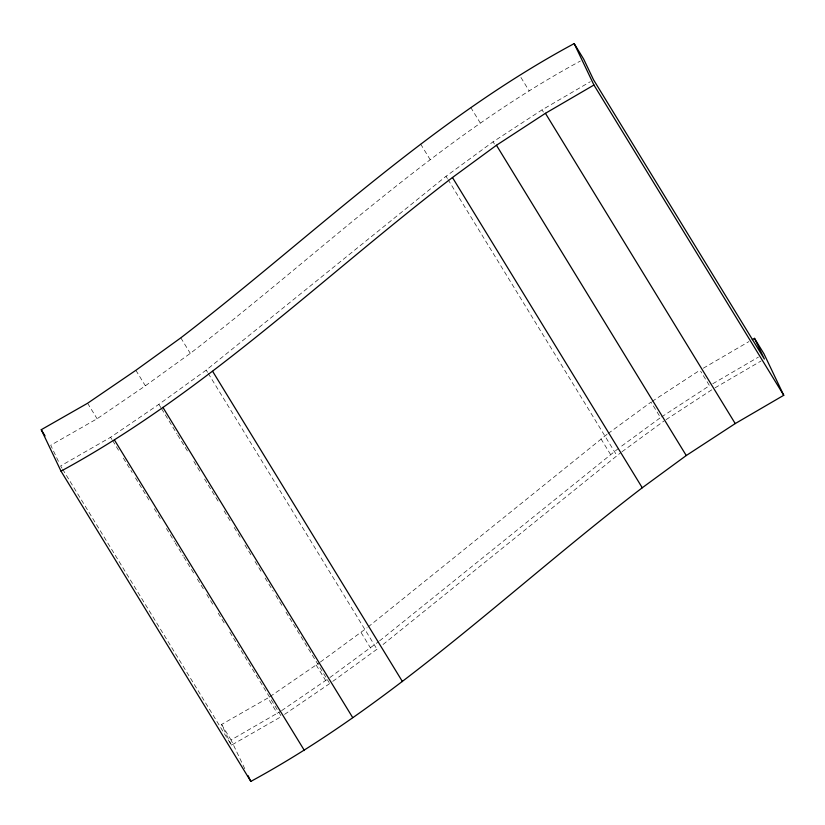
<?xml version="1.0" encoding="UTF-8"?>
<svg xmlns="http://www.w3.org/2000/svg" width="825" height="825" viewBox="0 0 825 825"><rect width="100%" height="100%" fill="white"/><g stroke="black" fill="none" stroke-linecap="round" stroke-linejoin="round"><path stroke-width="0.62" stroke-dasharray="4.12 3.09" d="M58.42 461.34L50.738 445.222L97.092 418.749L145.365 385.811L190.297 353.368C319.007 254.523 436.59 138.755 580.336 61.05M61.968 468.136L60.617 465.939L110.612 437.281L158.885 404.332L206.219 370.105L446.036 176.282L493.072 141.818L542.046 109.869L590.267 81.737M320.378 662.032L367.125 627.753M368.115 626.948L607.076 434.29M329.866 677.542L378.613 641.654M379.603 640.85L618.606 448.305M332.795 681.337L379.036 647.728M383.037 644.5L620.947 452.523M608.097 433.537L651.028 402.105L660.516 417.615L619.637 447.552M621.967 451.77L663.898 421.059M270.022 696.558L319.327 662.784M281.614 710.634L328.824 678.294M244.778 768.745L231.062 739.973L280.562 711.356M284.584 714.368L329.711 683.574M652.09 401.404L700.002 370.147M661.588 416.924L709.49 385.667L700.631 371.188M666.033 419.667L711.81 389.802M703.333 368.198L748.935 341.591M712.831 383.718L758.433 357.101M715.058 387.822L761.093 360.979M62.638 469.239L231.443 745.181L281.438 716.512L228.308 629.671M231.443 745.181L221.564 724.463L267.919 697.991L277.417 713.501M542.046 109.869L543.386 112.066M520.946 77.468L529.176 90.915M493.072 141.818L494.412 144.024M470.714 107.353L480.202 122.863M446.036 176.282L447.377 178.478M448.047 179.582L616.863 455.524M420.626 144.024L430.114 159.545M600.94 438.776L610.438 454.297M206.219 370.105L207.56 372.302M208.23 373.405L377.046 649.347M180.809 337.848L190.297 353.368M361.123 632.6L370.611 648.12M158.885 404.332L160.896 407.632M161.576 408.736L177.045 434.022M177.715 435.115L188.471 452.708M193.854 461.505L201.248 473.591M204.61 479.088L219.409 503.281M224.122 510.974L230.845 521.967M234.207 527.464L241.601 539.56M244.963 545.057L252.368 557.143M255.059 561.547L261.783 572.54M265.145 578.036L273.219 591.226M275.901 595.619L283.305 607.716M285.997 612.119L329.041 682.471M135.877 370.291L145.365 385.811M316.192 665.043L325.689 680.563M110.612 437.281L111.953 439.478M112.623 440.581L119.347 451.574M123.389 458.164L132.134 472.457M135.496 477.953L150.284 502.147M154.327 508.736L161.721 520.833M166.433 528.526L174.498 541.716M175.168 542.819L183.243 556.009M183.913 557.112L193.999 573.602M197.371 579.098L204.095 590.092M206.786 594.485L214.18 606.581M218.213 613.181L225.617 625.268M87.605 403.239L97.092 418.749M221.564 724.463L231.062 739.973"/><path stroke-width="1.24" d="M61.009 471.147C205.085 392.896 323.153 276.53 452.461 177.509L496.454 145.262L545.428 113.314L593.938 85.027L574.179 43.591C429.103 121.595 310.427 238.095 180.809 337.848L135.877 370.291L87.605 403.239L41.25 429.712L61.009 471.147L250.821 781.409C394.886 703.158 512.954 586.792 642.262 487.771L686.256 455.534L735.23 423.576L783.75 395.288L763.991 353.853L754.493 338.343L752.276 339.642M574.179 43.591L583.667 59.111L593.557 79.819L764.383 359.061L754.493 338.343M593.938 85.027L783.75 395.288M545.428 113.314L735.23 423.576M496.454 145.262L686.256 455.534M452.461 177.509L642.262 487.771M212.644 371.332L402.445 681.594M162.907 407.354L352.708 717.616M114.634 440.292L304.435 750.554M41.25 429.712L45.045 435.92M248.078 775.655L250.821 781.409"/></g></svg>
